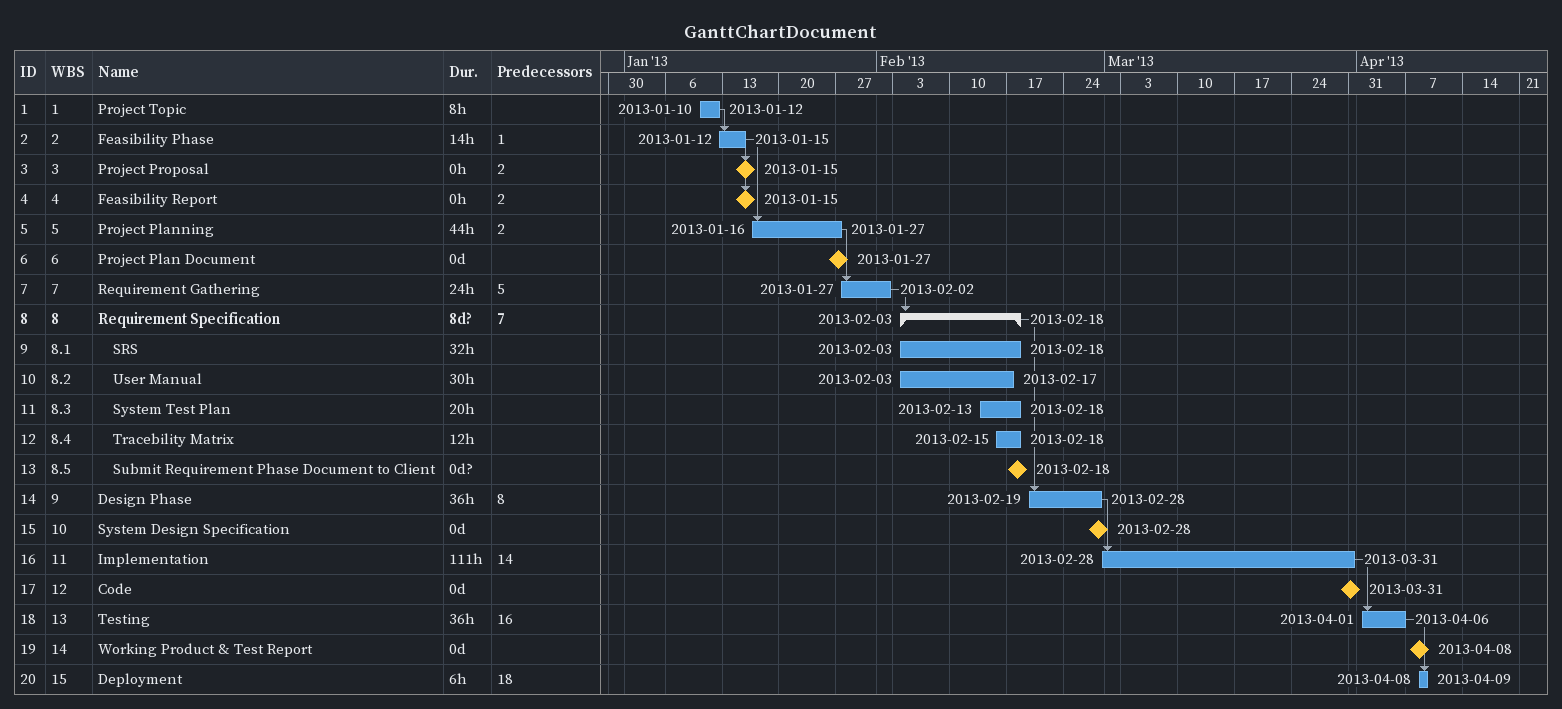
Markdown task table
GanttChartDocument

| ID | WBS | Task | Duration | Start | Finish | Predecessors |
|---|---|---|---|---|---|---|
| 1 | 1 | Project Topic | 8h | 2013-01-10 | 2013-01-12 |  |
| 2 | 2 | Feasibility Phase | 14h | 2013-01-12 | 2013-01-15 | 1 |
| 3 | 3 | Project Proposal | 0h | 2013-01-15 | 2013-01-15 | 2 |
| 4 | 4 | Feasibility Report | 0h | 2013-01-15 | 2013-01-15 | 2 |
| 5 | 5 | Project Planning | 44h | 2013-01-16 | 2013-01-27 | 2 |
| 6 | 6 | Project Plan Document | 0d | 2013-01-27 | 2013-01-27 |  |
| 7 | 7 | Requirement Gathering | 24h | 2013-01-27 | 2013-02-02 | 5 |
| 8 | 8 | **Requirement Specification** | 8d? | 2013-02-03 | 2013-02-18 | 7 |
| 9 | 8.1 | SRS | 32h | 2013-02-03 | 2013-02-18 |  |
| 10 | 8.2 | User Manual | 30h | 2013-02-03 | 2013-02-17 |  |
| 11 | 8.3 | System Test Plan | 20h | 2013-02-13 | 2013-02-18 |  |
| 12 | 8.4 | Tracebility Matrix | 12h | 2013-02-15 | 2013-02-18 |  |
| 13 | 8.5 | Submit Requirement Phase Document to Client | 0d? | 2013-02-18 | 2013-02-18 |  |
| 14 | 9 | Design Phase | 36h | 2013-02-19 | 2013-02-28 | 8 |
| 15 | 10 | System Design Specification | 0d | 2013-02-28 | 2013-02-28 |  |
| 16 | 11 | Implementation | 111h | 2013-02-28 | 2013-03-31 | 14 |
| 17 | 12 | Code | 0d | 2013-03-31 | 2013-03-31 |  |
| 18 | 13 | Testing | 36h | 2013-04-01 | 2013-04-06 | 16 |
| 19 | 14 | Working Product & Test Report | 0d | 2013-04-08 | 2013-04-08 |  |
| 20 | 15 | Deployment | 6h | 2013-04-08 | 2013-04-09 | 18 |
